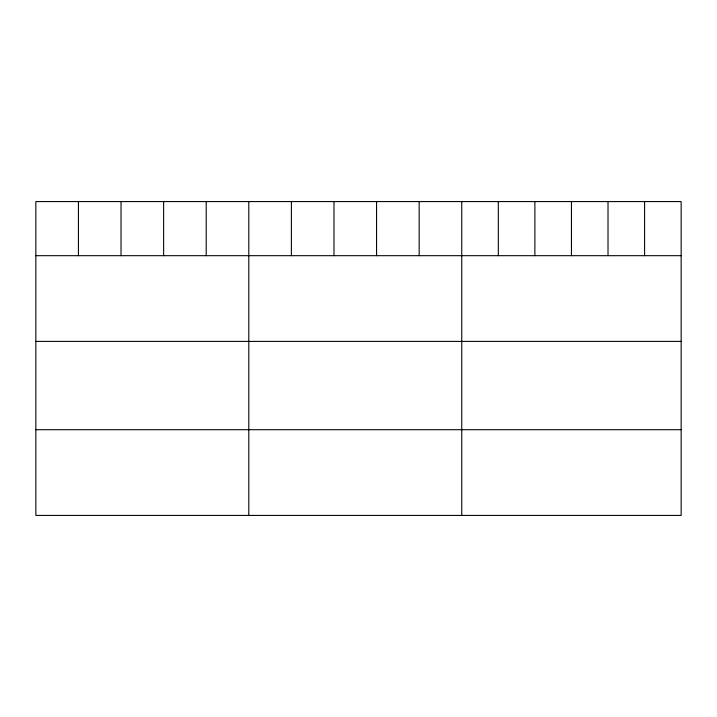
<?xml version="1.0" encoding="UTF-8"?>
<svg xmlns="http://www.w3.org/2000/svg" width="717" height="717" viewBox="0 0 717 717"><rect width="100%" height="100%" fill="white"/><g stroke="black" fill="none" stroke-linecap="round" stroke-linejoin="round"><path stroke-width="1.08" d="M681.15 255.682L681.15 515.424L35.85 515.424L35.85 201.576L681.15 201.576L681.15 255.682L35.85 255.682M35.85 341.4L681.15 341.4M35.85 429.707L681.15 429.707M644.583 201.576L644.583 255.682M608.016 201.576L608.016 255.682M571.449 201.576L571.449 255.682M534.882 201.576L534.882 255.682M498.315 201.576L498.315 255.682M461.748 201.576L461.748 515.424M419.158 201.576L419.158 255.682M376.568 201.576L376.568 255.682M333.979 201.576L333.979 255.682M291.389 201.576L291.389 255.682M248.799 201.576L248.799 515.424M206.209 201.576L206.209 255.682M163.619 201.576L163.619 255.682M121.03 201.576L121.03 255.682M78.44 201.576L78.44 255.682"/></g></svg>
